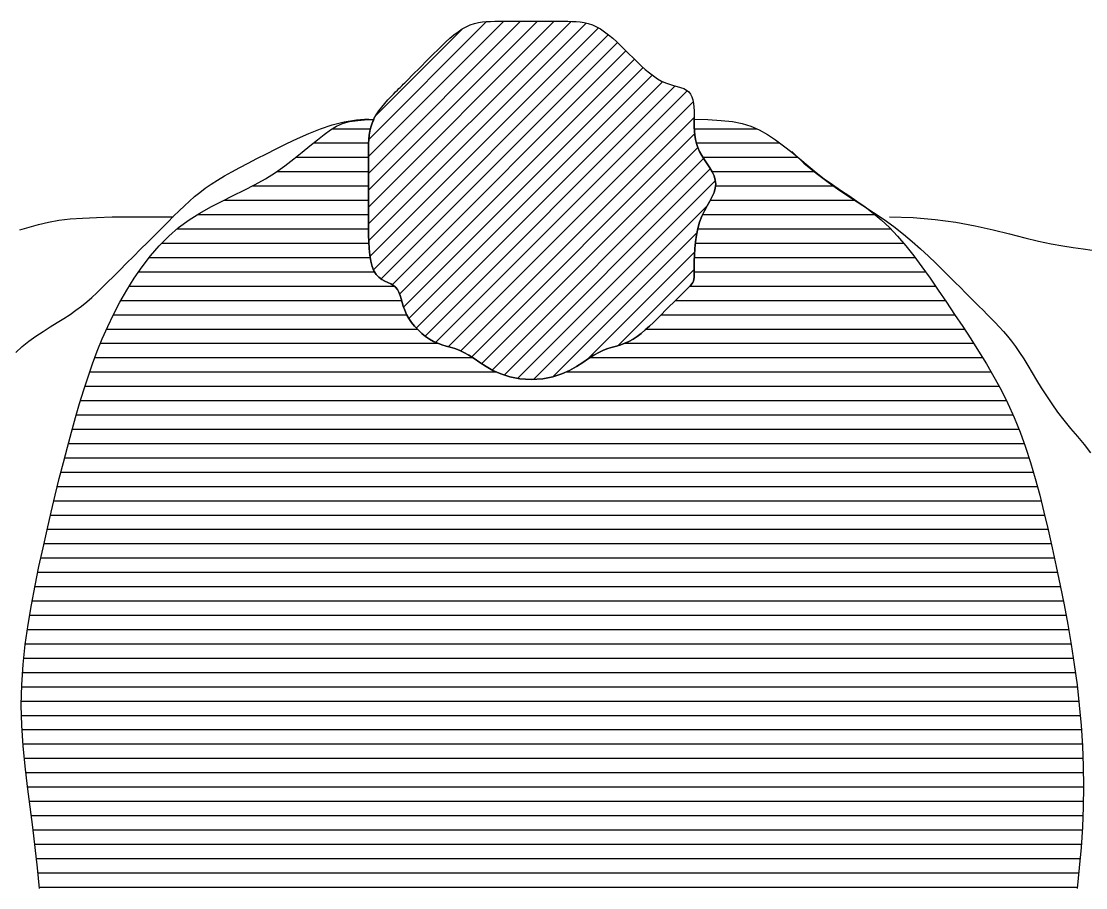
# Model space of a CAD drawing. Extents: x 138.78 to 140.36, y 234.45 to 235.46.
# Drawn here: x 139.306 to 139.877, y 234.998 to 235.462 of the extents above; entities that cross this region are included whole.
import ezdxf

# ---------------------------------------------------------------- set-up
doc = ezdxf.new("R2010")
doc.units = 0
doc.header["$MEASUREMENT"] = 0
doc.layers.get('0').update_dxf_attribs({"linetype": 'CONTINUOUS'})

msp = doc.modelspace()

# ---------------------------------------------------------------- linework, layer by layer
for p, q in [((139.49234, 235.36275), (139.59191, 235.46232)), ((139.49234, 235.37179), (139.58287, 235.46232)), ((139.49234, 235.38082), (139.57384, 235.46232)), ((139.49234, 235.38986), (139.56481, 235.46232)), ((139.49235, 235.35372), (139.60091, 235.46228)), ((139.49248, 235.34482), (139.60901, 235.46135)), ((139.4925, 235.39904), (139.55562, 235.46217)), ((139.49316, 235.33646), (139.61552, 235.45882)), ((139.49634, 235.41192), (139.54274, 235.45832)), ((139.54032, 235.45673), (139.5425, 235.45819)), ((139.5425, 235.45819), (139.54469, 235.45941)), ((139.54469, 235.45941), (139.54687, 235.46037)), ((139.54687, 235.46037), (139.54905, 235.46109)), ((139.54905, 235.46109), (139.55123, 235.46161)), ((139.55123, 235.46161), (139.55341, 235.46195)), ((139.55341, 235.46195), (139.55559, 235.46216)), ((139.55559, 235.46216), (139.55777, 235.46227)), ((139.55777, 235.46227), (139.55995, 235.46231)), ((139.55995, 235.46231), (139.56213, 235.46232)), ((139.56213, 235.46232), (139.56431, 235.46232)), ((139.56431, 235.46232), (139.56649, 235.46232)), ((139.56649, 235.46232), (139.56868, 235.46232)), ((139.56868, 235.46232), (139.57086, 235.46232)), ((139.57086, 235.46232), (139.57304, 235.46232)), ((139.57304, 235.46232), (139.57522, 235.46232)), ((139.57522, 235.46232), (139.5774, 235.46232)), ((139.5774, 235.46232), (139.57958, 235.46232)), ((139.57958, 235.46232), (139.58176, 235.46232)), ((139.58176, 235.46232), (139.58394, 235.46232)), ((139.58394, 235.46232), (139.58612, 235.46232)), ((139.58612, 235.46232), (139.5883, 235.46232)), ((139.5883, 235.46232), (139.59048, 235.46232)), ((139.59048, 235.46232), (139.59267, 235.46232)), ((139.59267, 235.46232), (139.59485, 235.46232)), ((139.59485, 235.46232), (139.59703, 235.46232)), ((139.59703, 235.46232), (139.59921, 235.46231)), ((139.59921, 235.46231), (139.60139, 235.46227)), ((139.60139, 235.46227), (139.60357, 235.46216)), ((139.60357, 235.46216), (139.60575, 235.46195)), ((139.60575, 235.46195), (139.60793, 235.46161)), ((139.60793, 235.46161), (139.61011, 235.46109)), ((139.61011, 235.46109), (139.61229, 235.46037)), ((139.61229, 235.46037), (139.61447, 235.45941)), ((139.61447, 235.45941), (139.61665, 235.45819)), ((139.61665, 235.45819), (139.61884, 235.45673)), ((139.49498, 235.32925), (139.62089, 235.45516)), ((139.5316, 235.44919), (139.53378, 235.45126)), ((139.53378, 235.45126), (139.53596, 235.45323)), ((139.53596, 235.45323), (139.53814, 235.45506)), ((139.53814, 235.45506), (139.54032, 235.45673)), ((139.61884, 235.45673), (139.62102, 235.45506)), ((139.62102, 235.45506), (139.6232, 235.45323)), ((139.6232, 235.45323), (139.62538, 235.45126)), ((139.62538, 235.45126), (139.62756, 235.44919)), ((139.49906, 235.32429), (139.62571, 235.45094)), ((139.50499, 235.32119), (139.63029, 235.44649)), ((139.52724, 235.44487), (139.52942, 235.44705)), ((139.52942, 235.44705), (139.5316, 235.44919)), ((139.62756, 235.44919), (139.62974, 235.44705)), ((139.62974, 235.44705), (139.63192, 235.44487)), ((139.50899, 235.31615), (139.63482, 235.44199)), ((139.52085, 235.43848), (139.52292, 235.44055)), ((139.52292, 235.44055), (139.52506, 235.4427)), ((139.52506, 235.4427), (139.52724, 235.44487)), ((139.63192, 235.44487), (139.6341, 235.4427)), ((139.6341, 235.4427), (139.63628, 235.44055)), ((139.63628, 235.44055), (139.63846, 235.43848)), ((139.51111, 235.30924), (139.63945, 235.43759)), ((139.51538, 235.43301), (139.51704, 235.43468)), ((139.51704, 235.43468), (139.51888, 235.43651)), ((139.51888, 235.43651), (139.52085, 235.43848)), ((139.63846, 235.43848), (139.64064, 235.43651)), ((139.64064, 235.43651), (139.64283, 235.43468)), ((139.64283, 235.43468), (139.64501, 235.43301)), ((139.51035, 235.42798), (139.51097, 235.4286)), ((139.51097, 235.4286), (139.51173, 235.42937)), ((139.51173, 235.42937), (139.5127, 235.43033)), ((139.5127, 235.43033), (139.51392, 235.43155)), ((139.51392, 235.43155), (139.51538, 235.43301)), ((139.51396, 235.30306), (139.64439, 235.43348)), ((139.51791, 235.29797), (139.64999, 235.43005)), ((139.64501, 235.43301), (139.64719, 235.43155)), ((139.64719, 235.43155), (139.64937, 235.43033)), ((139.64937, 235.43033), (139.65154, 235.42937)), ((139.65154, 235.42937), (139.65368, 235.4286)), ((139.65368, 235.4286), (139.65576, 235.42798)), ((139.50425, 235.42183), (139.50567, 235.42329)), ((139.50567, 235.42329), (139.50688, 235.42452)), ((139.50688, 235.42452), (139.50785, 235.42548)), ((139.50785, 235.42548), (139.50861, 235.42624)), ((139.50861, 235.42624), (139.50924, 235.42687)), ((139.50924, 235.42687), (139.50979, 235.42742)), ((139.50979, 235.42742), (139.51035, 235.42798)), ((139.52264, 235.29367), (139.65669, 235.42772)), ((139.52829, 235.29029), (139.66313, 235.42513)), ((139.65576, 235.42798), (139.65773, 235.42742)), ((139.65773, 235.42742), (139.65956, 235.42687)), ((139.65956, 235.42687), (139.66123, 235.42624)), ((139.66123, 235.42624), (139.66269, 235.42548)), ((139.66269, 235.42548), (139.66391, 235.42452)), ((139.66391, 235.42452), (139.66487, 235.42329)), ((139.66487, 235.42329), (139.66559, 235.42183)), ((139.49944, 235.41637), (139.50107, 235.41834)), ((139.50107, 235.41834), (139.50269, 235.42017)), ((139.50269, 235.42017), (139.50425, 235.42183)), ((139.53503, 235.28799), (139.66628, 235.41924)), ((139.66559, 235.42183), (139.6661, 235.42017)), ((139.6661, 235.42017), (139.66645, 235.41834)), ((139.66645, 235.41834), (139.66666, 235.41637)), ((139.49525, 235.40998), (139.49647, 235.41215)), ((139.49647, 235.41215), (139.49789, 235.41429)), ((139.49789, 235.41429), (139.49944, 235.41637)), ((139.66666, 235.41637), (139.66677, 235.41429)), ((139.66677, 235.41429), (139.66681, 235.41215)), ((139.66681, 235.41215), (139.66681, 235.40998)), ((139.46654, 235.40471), (139.47287, 235.40683)), ((139.47199, 235.40416), (139.47518, 235.40608)), ((139.47287, 235.40683), (139.47931, 235.4085)), ((139.47518, 235.40608), (139.47844, 235.40752)), ((139.47844, 235.40752), (139.48211, 235.40856)), ((139.47931, 235.4085), (139.48581, 235.40959)), ((139.48211, 235.40856), (139.48653, 235.40925)), ((139.48581, 235.40959), (139.49234, 235.40998)), ((139.48653, 235.40925), (139.49204, 235.40967)), ((139.49204, 235.40967), (139.49516, 235.40977)), ((139.49357, 235.40561), (139.49305, 235.40343)), ((139.49305, 235.40343), (139.49357, 235.40561)), ((139.49429, 235.4078), (139.49357, 235.40561)), ((139.49357, 235.40561), (139.49429, 235.4078)), ((139.49429, 235.4078), (139.49525, 235.40998)), ((139.49516, 235.40977), (139.49429, 235.4078)), ((139.54176, 235.28569), (139.66681, 235.41074)), ((139.66681, 235.40998), (139.66682, 235.4078)), ((139.66682, 235.4078), (139.66681, 235.40986)), ((139.66681, 235.40986), (139.67422, 235.40967)), ((139.66686, 235.40561), (139.66682, 235.4078)), ((139.66682, 235.4078), (139.66686, 235.40561)), ((139.66697, 235.40343), (139.66686, 235.40561)), ((139.66686, 235.40561), (139.66697, 235.40343)), ((139.67422, 235.40967), (139.68135, 235.40925)), ((139.68135, 235.40925), (139.6874, 235.40856)), ((139.6874, 235.40856), (139.69262, 235.40752)), ((139.69262, 235.40752), (139.6973, 235.40608)), ((139.6973, 235.40608), (139.70171, 235.40416)), ((139.45432, 235.39955), (139.46034, 235.40224)), ((139.46034, 235.40224), (139.46654, 235.40471)), ((139.4649, 235.39884), (139.46858, 235.40172)), ((139.46858, 235.40172), (139.47199, 235.40416)), ((139.47303, 235.40479), (139.49338, 235.40479)), ((139.49271, 235.40125), (139.4925, 235.39907)), ((139.4925, 235.39907), (139.49271, 235.40125)), ((139.49305, 235.40343), (139.49271, 235.40125)), ((139.49271, 235.40125), (139.49305, 235.40343)), ((139.54763, 235.28252), (139.66711, 235.402)), ((139.6669, 235.40479), (139.70027, 235.40479)), ((139.66718, 235.40125), (139.66697, 235.40343)), ((139.66697, 235.40343), (139.66718, 235.40125)), ((139.66752, 235.39907), (139.66718, 235.40125)), ((139.66718, 235.40125), (139.66752, 235.39907)), ((139.70171, 235.40416), (139.70607, 235.40172)), ((139.70607, 235.40172), (139.71043, 235.39884)), ((139.4376, 235.39132), (139.44291, 235.39398)), ((139.44291, 235.39398), (139.44849, 235.39676)), ((139.44849, 235.39676), (139.45432, 235.39955)), ((139.45672, 235.39217), (139.46095, 235.39562)), ((139.46095, 235.39562), (139.4649, 235.39884)), ((139.46279, 235.39712), (139.4924, 235.39712)), ((139.49235, 235.39471), (139.49234, 235.39253)), ((139.49234, 235.39253), (139.49235, 235.39471)), ((139.49239, 235.39689), (139.49235, 235.39471)), ((139.49235, 235.39471), (139.49239, 235.39689)), ((139.4925, 235.39907), (139.49239, 235.39689)), ((139.49239, 235.39689), (139.4925, 235.39907)), ((139.55305, 235.2789), (139.66879, 235.39465)), ((139.66804, 235.39689), (139.66752, 235.39907)), ((139.66752, 235.39907), (139.66804, 235.39689)), ((139.66799, 235.39712), (139.71277, 235.39712)), ((139.66876, 235.39471), (139.66804, 235.39689)), ((139.66804, 235.39689), (139.66876, 235.39471)), ((139.66972, 235.39253), (139.66876, 235.39471)), ((139.66876, 235.39471), (139.66972, 235.39253)), ((139.71043, 235.39884), (139.71479, 235.39562)), ((139.71479, 235.39562), (139.71916, 235.39217)), ((139.42778, 235.38634), (139.43255, 235.38878)), ((139.43255, 235.38878), (139.4376, 235.39132)), ((139.44746, 235.38494), (139.45223, 235.38857)), ((139.45223, 235.38857), (139.45672, 235.39217)), ((139.45333, 235.38946), (139.49234, 235.38946)), ((139.49234, 235.39253), (139.49234, 235.39035)), ((139.49234, 235.39035), (139.49234, 235.39253)), ((139.49234, 235.39035), (139.49234, 235.38817)), ((139.49234, 235.38817), (139.49234, 235.39035)), ((139.55869, 235.27551), (139.67194, 235.38876)), ((139.67093, 235.39035), (139.66972, 235.39253)), ((139.66972, 235.39253), (139.67093, 235.39035)), ((139.67231, 235.38817), (139.67093, 235.39035)), ((139.67093, 235.39035), (139.67231, 235.38817)), ((139.6715, 235.38946), (139.72244, 235.38946)), ((139.71916, 235.39253), (139.72569, 235.38638)), ((139.71916, 235.39217), (139.72352, 235.38857)), ((139.72352, 235.38857), (139.72788, 235.38494)), ((139.41906, 235.3817), (139.42328, 235.38399)), ((139.42328, 235.38399), (139.42778, 235.38634)), ((139.44241, 235.38138), (139.44746, 235.38494)), ((139.49234, 235.38817), (139.49234, 235.38599)), ((139.49234, 235.38599), (139.49234, 235.38817)), ((139.49234, 235.38599), (139.49234, 235.38381)), ((139.49234, 235.38381), (139.49234, 235.38599)), ((139.49234, 235.38381), (139.49234, 235.38163)), ((139.49234, 235.38163), (139.49234, 235.38381)), ((139.56502, 235.27281), (139.67549, 235.38327)), ((139.67376, 235.38599), (139.67231, 235.38817)), ((139.67231, 235.38817), (139.67376, 235.38599)), ((139.67517, 235.38381), (139.67376, 235.38599)), ((139.67376, 235.38599), (139.67517, 235.38381)), ((139.67645, 235.38163), (139.67517, 235.38381)), ((139.67517, 235.38381), (139.67645, 235.38163)), ((139.72569, 235.38638), (139.7322, 235.38092)), ((139.72788, 235.38494), (139.73224, 235.38138)), ((139.40802, 235.37508), (139.41143, 235.37727)), ((139.41143, 235.37727), (139.41511, 235.37947)), ((139.41511, 235.37947), (139.41906, 235.3817)), ((139.43152, 235.37484), (139.4371, 235.37799)), ((139.4371, 235.37799), (139.44241, 235.38138)), ((139.44299, 235.38179), (139.49234, 235.38179)), ((139.49234, 235.38163), (139.49234, 235.37944)), ((139.49234, 235.37944), (139.49234, 235.38163)), ((139.49234, 235.37944), (139.49234, 235.37726)), ((139.49234, 235.37726), (139.49234, 235.37944)), ((139.49234, 235.37726), (139.49234, 235.37508)), ((139.49234, 235.37508), (139.49234, 235.37726)), ((139.57226, 235.27101), (139.67822, 235.37698)), ((139.67636, 235.38179), (139.73174, 235.38179)), ((139.67749, 235.37944), (139.67645, 235.38163)), ((139.67645, 235.38163), (139.67749, 235.37944)), ((139.67819, 235.37726), (139.67749, 235.37944)), ((139.67749, 235.37944), (139.67819, 235.37726)), ((139.67845, 235.37508), (139.67819, 235.37726)), ((139.67819, 235.37726), (139.67845, 235.37508)), ((139.7322, 235.38092), (139.73863, 235.37605)), ((139.73224, 235.38138), (139.7366, 235.37799)), ((139.7366, 235.37799), (139.74096, 235.37484)), ((139.40193, 235.37068), (139.40487, 235.3729)), ((139.40487, 235.3729), (139.40802, 235.37508)), ((139.41982, 235.36894), (139.42574, 235.37186)), ((139.42574, 235.37186), (139.43152, 235.37484)), ((139.43013, 235.37412), (139.49234, 235.37412)), ((139.49234, 235.37508), (139.49234, 235.3729)), ((139.49234, 235.3729), (139.49234, 235.37508)), ((139.49234, 235.3729), (139.49234, 235.37068)), ((139.49234, 235.37068), (139.49234, 235.3729)), ((139.67749, 235.37068), (139.67819, 235.3729)), ((139.67819, 235.3729), (139.67749, 235.37068)), ((139.67819, 235.3729), (139.67845, 235.37508)), ((139.67845, 235.37508), (139.67819, 235.3729)), ((139.67833, 235.37412), (139.74201, 235.37412)), ((139.73863, 235.37605), (139.74496, 235.37163)), ((139.74096, 235.37484), (139.74533, 235.37186)), ((139.74496, 235.37163), (139.75116, 235.36755)), ((139.74533, 235.37186), (139.74969, 235.36894)), ((139.39365, 235.36347), (139.39639, 235.366)), ((139.39639, 235.366), (139.39912, 235.36839)), ((139.39912, 235.36839), (139.40193, 235.37068)), ((139.40785, 235.36291), (139.41383, 235.366)), ((139.41383, 235.366), (139.41982, 235.36894)), ((139.41477, 235.36646), (139.49234, 235.36646)), ((139.49234, 235.37068), (139.49234, 235.36839)), ((139.49234, 235.36839), (139.49234, 235.37068)), ((139.49234, 235.36839), (139.49234, 235.366)), ((139.49234, 235.366), (139.49234, 235.36839)), ((139.49234, 235.366), (139.49234, 235.36347)), ((139.49234, 235.36347), (139.49234, 235.366)), ((139.67376, 235.36347), (139.67517, 235.366)), ((139.67517, 235.366), (139.67376, 235.36347)), ((139.67517, 235.366), (139.67645, 235.36839)), ((139.67645, 235.36839), (139.67517, 235.366)), ((139.67542, 235.36646), (139.75337, 235.36646)), ((139.67645, 235.36839), (139.67749, 235.37068)), ((139.67749, 235.37068), (139.67645, 235.36839)), ((139.74969, 235.36894), (139.75405, 235.366)), ((139.75116, 235.36755), (139.75718, 235.3637)), ((139.75405, 235.366), (139.75841, 235.36291)), ((139.3879, 235.35787), (139.39084, 235.36077)), ((139.39084, 235.36077), (139.39365, 235.36347)), ((139.40193, 235.35959), (139.40785, 235.36291)), ((139.49234, 235.36347), (139.49234, 235.36077)), ((139.49234, 235.36077), (139.49234, 235.36347)), ((139.49234, 235.36077), (139.49234, 235.35787)), ((139.49234, 235.35787), (139.49234, 235.36077)), ((139.58076, 235.27047), (139.67377, 235.36349)), ((139.67093, 235.35787), (139.67231, 235.36077)), ((139.67231, 235.36077), (139.67093, 235.35787)), ((139.67231, 235.36077), (139.67376, 235.36347)), ((139.67376, 235.36347), (139.67231, 235.36077)), ((139.75718, 235.3637), (139.76301, 235.35995)), ((139.75841, 235.36291), (139.76277, 235.35959)), ((139.76301, 235.35995), (139.76859, 235.35618)), ((139.31546, 235.35351), (139.32078, 235.35473)), ((139.32078, 235.35473), (139.3264, 235.35569)), ((139.3264, 235.35569), (139.33246, 235.35641)), ((139.33246, 235.35641), (139.33913, 235.35693)), ((139.33913, 235.35693), (139.34659, 235.35727)), ((139.34659, 235.35727), (139.355, 235.35748)), ((139.355, 235.35748), (139.36454, 235.35759)), ((139.36454, 235.35759), (139.37537, 235.35763)), ((139.37537, 235.35763), (139.38766, 235.35764)), ((139.38136, 235.35133), (139.38476, 235.35473)), ((139.38476, 235.35473), (139.3879, 235.35787)), ((139.39057, 235.35182), (139.39615, 235.35593)), ((139.39615, 235.35593), (139.40193, 235.35959)), ((139.40067, 235.35879), (139.49234, 235.35879)), ((139.49234, 235.35787), (139.49234, 235.35473)), ((139.49234, 235.35473), (139.49234, 235.35787)), ((139.49234, 235.35473), (139.49235, 235.35134)), ((139.49235, 235.35134), (139.49234, 235.35473)), ((139.66876, 235.35134), (139.66972, 235.35473)), ((139.66972, 235.35473), (139.66876, 235.35134)), ((139.66972, 235.35473), (139.67093, 235.35787)), ((139.67093, 235.35787), (139.66972, 235.35473)), ((139.67137, 235.35879), (139.76372, 235.35879)), ((139.76277, 235.35959), (139.76713, 235.35593)), ((139.76713, 235.35593), (139.7715, 235.35182)), ((139.76859, 235.35618), (139.7739, 235.35231)), ((139.7715, 235.35764), (139.78418, 235.35725)), ((139.78418, 235.35725), (139.79605, 235.3562)), ((139.79605, 235.3562), (139.80715, 235.35465)), ((139.80715, 235.35465), (139.81748, 235.35273)), ((139.3055, 235.35054), (139.31038, 235.35209)), ((139.31038, 235.35209), (139.31546, 235.35351)), ((139.37776, 235.34773), (139.38136, 235.35133)), ((139.38525, 235.3472), (139.39057, 235.35182)), ((139.38977, 235.35113), (139.49235, 235.35113)), ((139.49235, 235.35134), (139.49239, 235.34778)), ((139.49239, 235.34778), (139.49235, 235.35134)), ((139.59115, 235.27184), (139.66828, 235.34896)), ((139.66804, 235.34778), (139.66876, 235.35134)), ((139.66876, 235.35134), (139.66804, 235.34778)), ((139.66872, 235.35113), (139.77215, 235.35113)), ((139.7715, 235.35182), (139.77586, 235.3472)), ((139.7739, 235.35231), (139.77895, 235.34834)), ((139.81748, 235.35273), (139.82705, 235.35061)), ((139.82705, 235.35061), (139.8359, 235.34843)), ((139.8359, 235.34843), (139.84403, 235.34636)), ((139.37022, 235.34019), (139.37402, 235.34399)), ((139.37402, 235.34399), (139.37776, 235.34773)), ((139.38021, 235.3421), (139.38525, 235.3472)), ((139.38156, 235.34346), (139.49254, 235.34346)), ((139.49239, 235.34778), (139.4925, 235.34415)), ((139.4925, 235.34415), (139.49239, 235.34778)), ((139.4925, 235.34415), (139.49271, 235.34055)), ((139.49271, 235.34055), (139.4925, 235.34415)), ((139.66718, 235.34055), (139.66752, 235.34415)), ((139.66752, 235.34415), (139.66718, 235.34055)), ((139.66746, 235.34346), (139.77906, 235.34346)), ((139.66752, 235.34415), (139.66804, 235.34778)), ((139.66804, 235.34778), (139.66752, 235.34415)), ((139.77586, 235.3472), (139.78022, 235.3421)), ((139.77895, 235.34834), (139.78372, 235.34435)), ((139.78372, 235.34435), (139.78822, 235.34037)), ((139.84403, 235.34636), (139.85146, 235.34455)), ((139.85146, 235.34455), (139.85822, 235.3431)), ((139.85822, 235.3431), (139.86439, 235.34198)), ((139.36641, 235.33638), (139.37022, 235.34019)), ((139.37544, 235.33659), (139.38021, 235.3421)), ((139.49271, 235.34055), (139.49305, 235.33709)), ((139.49305, 235.33709), (139.49271, 235.34055)), ((139.49305, 235.33709), (139.49357, 235.33387)), ((139.49357, 235.33387), (139.49305, 235.33709)), ((139.60962, 235.28127), (139.66707, 235.33871)), ((139.66686, 235.33387), (139.66697, 235.33709)), ((139.66697, 235.33709), (139.66686, 235.33387)), ((139.66697, 235.33709), (139.66718, 235.34055)), ((139.66718, 235.34055), (139.66697, 235.33709)), ((139.78022, 235.3421), (139.78458, 235.33659)), ((139.78822, 235.34037), (139.79244, 235.33646)), ((139.86439, 235.34198), (139.87004, 235.3411)), ((139.87004, 235.3411), (139.87527, 235.34037)), ((139.87527, 235.34037), (139.88016, 235.33971)), ((139.35907, 235.32905), (139.36267, 235.33265)), ((139.36267, 235.33265), (139.36641, 235.33638)), ((139.37094, 235.33074), (139.37544, 235.33659)), ((139.37483, 235.33579), (139.49326, 235.33579)), ((139.49357, 235.33387), (139.49429, 235.33099)), ((139.49429, 235.33099), (139.49357, 235.33387)), ((139.66682, 235.33099), (139.66686, 235.33387)), ((139.66686, 235.33387), (139.66682, 235.33099)), ((139.66692, 235.33579), (139.78517, 235.33579)), ((139.78458, 235.33659), (139.78894, 235.33074)), ((139.79244, 235.33646), (139.79639, 235.33267)), ((139.79639, 235.33267), (139.80008, 235.32905)), ((139.35253, 235.32251), (139.35568, 235.32565)), ((139.35568, 235.32565), (139.35907, 235.32905)), ((139.36672, 235.32462), (139.37094, 235.33074)), ((139.36914, 235.32813), (139.49552, 235.32813)), ((139.49429, 235.33099), (139.49525, 235.32856)), ((139.49525, 235.32856), (139.49429, 235.33099)), ((139.49525, 235.32856), (139.49647, 235.32663)), ((139.49647, 235.32663), (139.49525, 235.32856)), ((139.49647, 235.32663), (139.49789, 235.32515)), ((139.49789, 235.32515), (139.49647, 235.32663)), ((139.62589, 235.28851), (139.66682, 235.32943)), ((139.66677, 235.32515), (139.66681, 235.32663)), ((139.66681, 235.32663), (139.66677, 235.32515)), ((139.66681, 235.32856), (139.66682, 235.33099)), ((139.66682, 235.33099), (139.66681, 235.32856)), ((139.66681, 235.32663), (139.66681, 235.32856)), ((139.66681, 235.32856), (139.66681, 235.32663)), ((139.66681, 235.32813), (139.7908, 235.32813)), ((139.78894, 235.33074), (139.79331, 235.32462)), ((139.80008, 235.32905), (139.80348, 235.32565)), ((139.80348, 235.32565), (139.80662, 235.32251)), ((139.34959, 235.31961), (139.35253, 235.32251)), ((139.36276, 235.31829), (139.36672, 235.32462)), ((139.36412, 235.32046), (139.5061, 235.32046)), ((139.49789, 235.32515), (139.49944, 235.32401)), ((139.49944, 235.32401), (139.49789, 235.32515)), ((139.49944, 235.32401), (139.50107, 235.32311)), ((139.50107, 235.32311), (139.49944, 235.32401)), ((139.50107, 235.32311), (139.50269, 235.32234)), ((139.50269, 235.32234), (139.50107, 235.32311)), ((139.50269, 235.32234), (139.50425, 235.32161)), ((139.50425, 235.32161), (139.50269, 235.32234)), ((139.50425, 235.32161), (139.50567, 235.3208)), ((139.50567, 235.3208), (139.50425, 235.32161)), ((139.50567, 235.3208), (139.50688, 235.31983)), ((139.50688, 235.31983), (139.50567, 235.3208)), ((139.50688, 235.31983), (139.50785, 235.31861)), ((139.50785, 235.31861), (139.50688, 235.31983)), ((139.66269, 235.31861), (139.66391, 235.31983)), ((139.66391, 235.31983), (139.66269, 235.31861)), ((139.66391, 235.31983), (139.66487, 235.3208)), ((139.66487, 235.3208), (139.66391, 235.31983)), ((139.66453, 235.32046), (139.79617, 235.32046)), ((139.66487, 235.3208), (139.66559, 235.32161)), ((139.66559, 235.32161), (139.66487, 235.3208)), ((139.66559, 235.32161), (139.6661, 235.32234)), ((139.6661, 235.32234), (139.66559, 235.32161)), ((139.6661, 235.32234), (139.66645, 235.32311)), ((139.66645, 235.32311), (139.6661, 235.32234)), ((139.66645, 235.32311), (139.66666, 235.32401)), ((139.66666, 235.32401), (139.66645, 235.32311)), ((139.66666, 235.32401), (139.66677, 235.32515)), ((139.66677, 235.32515), (139.66666, 235.32401)), ((139.79331, 235.32462), (139.79767, 235.31829)), ((139.80662, 235.32251), (139.80953, 235.31961)), ((139.34131, 235.31199), (139.34405, 235.31438)), ((139.34405, 235.31438), (139.34678, 235.31691)), ((139.34678, 235.31691), (139.34959, 235.31961)), ((139.35908, 235.31183), (139.36276, 235.31829)), ((139.50785, 235.31861), (139.50861, 235.31715)), ((139.50861, 235.31715), (139.50785, 235.31861)), ((139.50861, 235.31715), (139.50924, 235.31549)), ((139.50924, 235.31549), (139.50861, 235.31715)), ((139.50924, 235.31549), (139.50979, 235.31365)), ((139.50979, 235.31365), (139.50924, 235.31549)), ((139.65773, 235.31365), (139.65956, 235.31549)), ((139.65956, 235.31549), (139.65773, 235.31365)), ((139.65956, 235.31549), (139.66123, 235.31715)), ((139.66123, 235.31715), (139.65956, 235.31549)), ((139.66123, 235.31715), (139.66269, 235.31861)), ((139.66269, 235.31861), (139.66123, 235.31715)), ((139.79767, 235.31829), (139.80203, 235.31183)), ((139.80953, 235.31961), (139.81222, 235.31691)), ((139.81222, 235.31691), (139.81475, 235.31438)), ((139.81475, 235.31438), (139.81714, 235.31199)), ((139.33556, 235.30748), (139.3385, 235.3097)), ((139.3385, 235.3097), (139.34131, 235.31199)), ((139.35568, 235.30529), (139.35908, 235.31183)), ((139.35964, 235.31279), (139.51003, 235.31279)), ((139.50979, 235.31365), (139.51035, 235.31168)), ((139.51035, 235.31168), (139.50979, 235.31365)), ((139.51035, 235.31168), (139.51097, 235.30961)), ((139.51097, 235.30961), (139.51035, 235.31168)), ((139.51097, 235.30961), (139.51173, 235.30747)), ((139.51173, 235.30747), (139.51097, 235.30961)), ((139.65154, 235.30747), (139.65368, 235.30961)), ((139.65368, 235.30961), (139.65154, 235.30747)), ((139.65368, 235.30961), (139.65576, 235.31168)), ((139.65576, 235.31168), (139.65368, 235.30961)), ((139.65576, 235.31168), (139.65773, 235.31365)), ((139.65773, 235.31365), (139.65576, 235.31168)), ((139.65687, 235.31279), (139.80138, 235.31279)), ((139.80203, 235.31183), (139.80639, 235.30529)), ((139.81714, 235.31199), (139.81943, 235.3097)), ((139.81943, 235.3097), (139.82165, 235.30748)), ((139.32542, 235.30089), (139.32902, 235.30311)), ((139.32902, 235.30311), (139.33241, 235.30529)), ((139.33241, 235.30529), (139.33556, 235.30748)), ((139.35254, 235.29875), (139.35568, 235.30529)), ((139.3556, 235.30513), (139.51279, 235.30513)), ((139.51173, 235.30747), (139.5127, 235.30529)), ((139.5127, 235.30529), (139.51173, 235.30747)), ((139.5127, 235.30529), (139.51392, 235.30312)), ((139.51392, 235.30312), (139.5127, 235.30529)), ((139.51392, 235.30312), (139.51538, 235.30098)), ((139.51538, 235.30098), (139.51392, 235.30312)), ((139.64501, 235.30098), (139.64719, 235.30312)), ((139.64719, 235.30312), (139.64501, 235.30098)), ((139.64719, 235.30312), (139.64937, 235.30529)), ((139.64937, 235.30529), (139.64719, 235.30312)), ((139.6492, 235.30513), (139.8065, 235.30513)), ((139.64937, 235.30529), (139.65154, 235.30747)), ((139.65154, 235.30747), (139.64937, 235.30529)), ((139.80639, 235.30529), (139.81075, 235.29875)), ((139.82165, 235.30748), (139.82384, 235.30529)), ((139.82384, 235.30529), (139.82602, 235.30311)), ((139.82602, 235.30311), (139.8282, 235.30089)), ((139.31788, 235.29621), (139.32168, 235.2986)), ((139.32168, 235.2986), (139.32542, 235.30089)), ((139.34963, 235.29216), (139.35254, 235.29875)), ((139.35197, 235.29746), (139.51839, 235.29746)), ((139.51538, 235.30098), (139.51704, 235.29891)), ((139.51704, 235.29891), (139.51538, 235.30098)), ((139.51704, 235.29891), (139.51888, 235.29693)), ((139.51888, 235.29693), (139.51704, 235.29891)), ((139.64064, 235.29693), (139.64283, 235.29891)), ((139.64283, 235.29891), (139.64064, 235.29693)), ((139.64123, 235.29746), (139.81159, 235.29746)), ((139.64283, 235.29891), (139.64501, 235.30098)), ((139.64501, 235.30098), (139.64283, 235.29891)), ((139.81075, 235.29875), (139.81507, 235.29216)), ((139.8282, 235.30089), (139.83038, 235.2986)), ((139.83038, 235.2986), (139.83256, 235.29621)), ((139.31033, 235.29098), (139.31407, 235.29368)), ((139.31407, 235.29368), (139.31788, 235.29621)), ((139.34694, 235.28551), (139.34963, 235.29216)), ((139.51888, 235.29693), (139.52085, 235.2951)), ((139.52085, 235.2951), (139.51888, 235.29693)), ((139.52085, 235.2951), (139.52292, 235.29344)), ((139.52292, 235.29344), (139.52085, 235.2951)), ((139.52292, 235.29344), (139.52506, 235.29198)), ((139.52506, 235.29198), (139.52292, 235.29344)), ((139.52506, 235.29198), (139.52724, 235.29076)), ((139.52724, 235.29076), (139.52506, 235.29198)), ((139.63192, 235.29076), (139.6341, 235.29198)), ((139.6341, 235.29198), (139.63192, 235.29076)), ((139.6341, 235.29198), (139.63628, 235.29344)), ((139.63628, 235.29344), (139.6341, 235.29198)), ((139.63628, 235.29344), (139.63846, 235.2951)), ((139.63846, 235.2951), (139.63628, 235.29344)), ((139.63846, 235.2951), (139.64064, 235.29693)), ((139.64064, 235.29693), (139.63846, 235.2951)), ((139.81507, 235.29216), (139.81932, 235.28551)), ((139.83256, 235.29621), (139.83474, 235.29368)), ((139.83474, 235.29368), (139.83692, 235.29098)), ((139.30334, 235.28494), (139.30673, 235.28808)), ((139.30673, 235.28808), (139.31033, 235.29098)), ((139.34867, 235.2898), (139.5294, 235.2898)), ((139.52724, 235.29076), (139.52942, 235.28979)), ((139.52942, 235.28979), (139.52724, 235.29076)), ((139.52942, 235.28979), (139.53162, 235.28901)), ((139.53162, 235.28901), (139.52942, 235.28979)), ((139.53162, 235.28901), (139.53386, 235.28833)), ((139.53386, 235.28833), (139.53162, 235.28901)), ((139.53386, 235.28833), (139.53614, 235.28767)), ((139.53614, 235.28767), (139.53386, 235.28833)), ((139.53614, 235.28767), (139.5385, 235.28694)), ((139.5385, 235.28694), (139.53614, 235.28767)), ((139.5385, 235.28694), (139.54094, 235.28605)), ((139.54094, 235.28605), (139.5385, 235.28694)), ((139.54094, 235.28605), (139.54348, 235.28493)), ((139.54348, 235.28493), (139.54094, 235.28605)), ((139.61568, 235.28493), (139.61822, 235.28605)), ((139.61822, 235.28605), (139.61568, 235.28493)), ((139.61822, 235.28605), (139.62066, 235.28694)), ((139.62066, 235.28694), (139.61822, 235.28605)), ((139.62066, 235.28694), (139.62302, 235.28767)), ((139.62302, 235.28767), (139.62066, 235.28694)), ((139.62302, 235.28767), (139.6253, 235.28833)), ((139.6253, 235.28833), (139.62302, 235.28767)), ((139.6253, 235.28833), (139.62754, 235.28901)), ((139.62754, 235.28901), (139.6253, 235.28833)), ((139.62754, 235.28901), (139.62974, 235.28979)), ((139.62974, 235.28979), (139.62754, 235.28901)), ((139.62974, 235.28979), (139.63192, 235.29076)), ((139.63192, 235.29076), (139.62974, 235.28979)), ((139.62976, 235.2898), (139.81658, 235.2898)), ((139.83692, 235.29098), (139.8391, 235.28808)), ((139.8391, 235.28808), (139.84128, 235.28494)), ((139.34441, 235.27876), (139.34694, 235.28551)), ((139.34567, 235.28213), (139.54824, 235.28213)), ((139.54348, 235.28493), (139.54614, 235.28349)), ((139.54614, 235.28349), (139.54348, 235.28493)), ((139.54614, 235.28349), (139.54895, 235.28167)), ((139.54895, 235.28167), (139.54614, 235.28349)), ((139.54895, 235.28167), (139.55198, 235.2796)), ((139.55198, 235.2796), (139.54895, 235.28167)), ((139.60718, 235.2796), (139.61021, 235.28167)), ((139.61021, 235.28167), (139.60718, 235.2796)), ((139.61021, 235.28167), (139.61302, 235.28349)), ((139.61302, 235.28349), (139.61021, 235.28167)), ((139.61092, 235.28213), (139.8214, 235.28213)), ((139.61302, 235.28349), (139.61568, 235.28493)), ((139.61568, 235.28493), (139.61302, 235.28349)), ((139.81932, 235.28551), (139.82347, 235.27876)), ((139.84128, 235.28494), (139.84347, 235.28154)), ((139.84347, 235.28154), (139.84569, 235.2779)), ((139.34202, 235.27187), (139.34441, 235.27876)), ((139.34292, 235.27446), (139.56089, 235.27446)), ((139.55198, 235.2796), (139.55531, 235.27743)), ((139.55531, 235.27743), (139.55198, 235.2796)), ((139.55531, 235.27743), (139.55904, 235.27531)), ((139.55904, 235.27531), (139.55531, 235.27743)), ((139.55904, 235.27531), (139.56325, 235.27339)), ((139.56325, 235.27339), (139.55904, 235.27531)), ((139.59591, 235.27339), (139.60012, 235.27531)), ((139.60012, 235.27531), (139.59591, 235.27339)), ((139.59827, 235.27446), (139.82598, 235.27446)), ((139.60012, 235.27531), (139.60384, 235.27743)), ((139.60384, 235.27743), (139.60012, 235.27531)), ((139.60384, 235.27743), (139.60718, 235.2796)), ((139.60718, 235.2796), (139.60384, 235.27743)), ((139.82347, 235.27876), (139.82749, 235.27187)), ((139.84569, 235.2779), (139.84798, 235.27405)), ((139.33973, 235.26481), (139.34202, 235.27187)), ((139.56325, 235.27339), (139.56802, 235.27183)), ((139.56802, 235.27183), (139.56325, 235.27339)), ((139.56802, 235.27183), (139.57343, 235.27078)), ((139.57343, 235.27078), (139.56802, 235.27183)), ((139.57343, 235.27078), (139.57958, 235.2704)), ((139.57958, 235.2704), (139.57343, 235.27078)), ((139.57958, 235.2704), (139.58573, 235.27078)), ((139.58573, 235.27078), (139.57958, 235.2704)), ((139.58573, 235.27078), (139.59114, 235.27183)), ((139.59114, 235.27183), (139.58573, 235.27078)), ((139.59114, 235.27183), (139.59591, 235.27339)), ((139.59591, 235.27339), (139.59114, 235.27183)), ((139.82749, 235.27187), (139.83133, 235.26481)), ((139.84798, 235.27405), (139.85037, 235.27004)), ((139.85037, 235.27004), (139.8529, 235.26589)), ((139.33751, 235.25755), (139.33973, 235.26481)), ((139.34037, 235.2668), (139.83025, 235.2668)), ((139.83133, 235.26481), (139.83497, 235.25755)), ((139.8529, 235.26589), (139.8556, 235.26163)), ((139.33532, 235.25005), (139.33751, 235.25755)), ((139.33799, 235.25913), (139.83418, 235.25913)), ((139.83497, 235.25755), (139.83838, 235.25005)), ((139.8556, 235.26163), (139.8585, 235.25731)), ((139.8585, 235.25731), (139.86164, 235.25295)), ((139.33574, 235.25147), (139.83773, 235.25147)), ((139.86164, 235.25295), (139.86503, 235.24859)), ((139.33314, 235.24228), (139.33532, 235.25005)), ((139.83838, 235.25005), (139.84152, 235.24228)), ((139.86503, 235.24859), (139.86859, 235.24423)), ((139.33096, 235.23423), (139.33314, 235.24228)), ((139.33357, 235.2438), (139.8409, 235.2438)), ((139.84152, 235.24228), (139.84442, 235.23423)), ((139.86859, 235.24423), (139.87222, 235.23987)), ((139.33148, 235.23613), (139.84373, 235.23613)), ((139.87222, 235.23987), (139.87582, 235.23551)), ((139.87582, 235.23551), (139.87927, 235.23114)), ((139.32878, 235.22592), (139.33096, 235.23423)), ((139.84442, 235.23423), (139.84712, 235.22592)), ((139.3266, 235.21733), (139.32878, 235.22592)), ((139.32945, 235.22847), (139.84629, 235.22847)), ((139.84712, 235.22592), (139.84964, 235.21733)), ((139.32442, 235.20847), (139.3266, 235.21733)), ((139.32748, 235.2208), (139.84862, 235.2208)), ((139.84964, 235.21733), (139.85204, 235.20847)), ((139.32557, 235.21314), (139.85078, 235.21314)), ((139.32224, 235.19934), (139.32442, 235.20847)), ((139.85204, 235.20847), (139.85432, 235.19934)), ((139.3237, 235.20547), (139.85279, 235.20547)), ((139.32006, 235.18994), (139.32224, 235.19934)), ((139.32188, 235.1978), (139.85469, 235.1978)), ((139.85432, 235.19934), (139.85654, 235.18994)), ((139.31788, 235.18026), (139.32006, 235.18994)), ((139.3201, 235.19014), (139.8565, 235.19014)), ((139.85654, 235.18994), (139.85873, 235.18026)), ((139.31571, 235.17031), (139.31788, 235.18026)), ((139.31837, 235.18247), (139.85823, 235.18247)), ((139.85873, 235.18026), (139.86091, 235.17031)), ((139.31669, 235.1748), (139.85992, 235.1748)), ((139.3136, 235.16013), (139.31571, 235.17031)), ((139.31505, 235.16714), (139.86157, 235.16714)), ((139.86091, 235.17031), (139.86305, 235.16013)), ((139.31164, 235.14974), (139.3136, 235.16013)), ((139.86305, 235.16013), (139.86512, 235.14974)), ((139.31348, 235.15947), (139.86318, 235.15947)), ((139.30988, 235.13918), (139.31164, 235.14974)), ((139.31203, 235.15181), (139.86471, 235.15181)), ((139.86512, 235.14974), (139.86709, 235.13918)), ((139.3107, 235.14414), (139.86617, 235.14414)), ((139.30839, 235.12849), (139.30988, 235.13918)), ((139.86709, 235.13918), (139.86893, 235.12849)), ((139.3095, 235.13647), (139.86756, 235.13647)), ((139.30724, 235.11769), (139.30839, 235.12849)), ((139.30843, 235.12881), (139.86887, 235.12881)), ((139.86893, 235.12849), (139.87059, 235.11769)), ((139.30761, 235.12114), (139.87006, 235.12114)), ((139.3065, 235.10683), (139.30724, 235.11769)), ((139.87059, 235.11769), (139.87205, 235.10683)), ((139.30696, 235.11348), (139.87116, 235.11348)), ((139.30624, 235.09593), (139.3065, 235.10683)), ((139.30648, 235.10581), (139.87216, 235.10581)), ((139.87205, 235.10683), (139.87327, 235.09593)), ((139.3063, 235.09814), (139.87302, 235.09814)), ((139.3065, 235.08503), (139.30624, 235.09593)), ((139.87327, 235.09593), (139.87422, 235.08503)), ((139.30637, 235.09048), (139.87375, 235.09048)), ((139.3072, 235.07412), (139.3065, 235.08503)), ((139.30664, 235.08281), (139.87436, 235.08281)), ((139.87422, 235.08503), (139.87491, 235.07412)), ((139.30713, 235.07515), (139.87484, 235.07515)), ((139.30824, 235.06322), (139.3072, 235.07412)), ((139.87491, 235.07412), (139.87532, 235.06322)), ((139.30783, 235.06748), (139.87516, 235.06748)), ((139.30951, 235.05231), (139.30824, 235.06322)), ((139.87532, 235.06322), (139.87545, 235.05231)), ((139.30864, 235.05981), (139.87536, 235.05981)), ((139.31093, 235.04141), (139.30951, 235.05231)), ((139.30954, 235.05215), (139.87545, 235.05215)), ((139.87545, 235.05231), (139.87532, 235.04141)), ((139.31053, 235.04448), (139.87535, 235.04448)), ((139.31238, 235.0305), (139.31093, 235.04141)), ((139.87532, 235.04141), (139.87491, 235.0305)), ((139.31154, 235.03682), (139.87514, 235.03682)), ((139.31376, 235.0196), (139.31238, 235.0305)), ((139.31255, 235.02915), (139.87482, 235.02915)), ((139.87491, 235.0305), (139.87422, 235.0196)), ((139.31352, 235.02148), (139.87434, 235.02148)), ((139.31497, 235.0087), (139.31376, 235.0196)), ((139.87422, 235.0196), (139.87327, 235.0087)), ((139.3144, 235.01382), (139.87372, 235.01382)), ((139.31594, 234.9978), (139.31497, 235.0087)), ((139.31519, 235.00615), (139.87299, 235.00615)), ((139.87327, 235.0087), (139.87205, 234.9978)), ((139.31588, 234.99848), (139.87213, 234.99848))]:
    msp.add_line(p, q)

doc.saveas('drawing.dxf')
